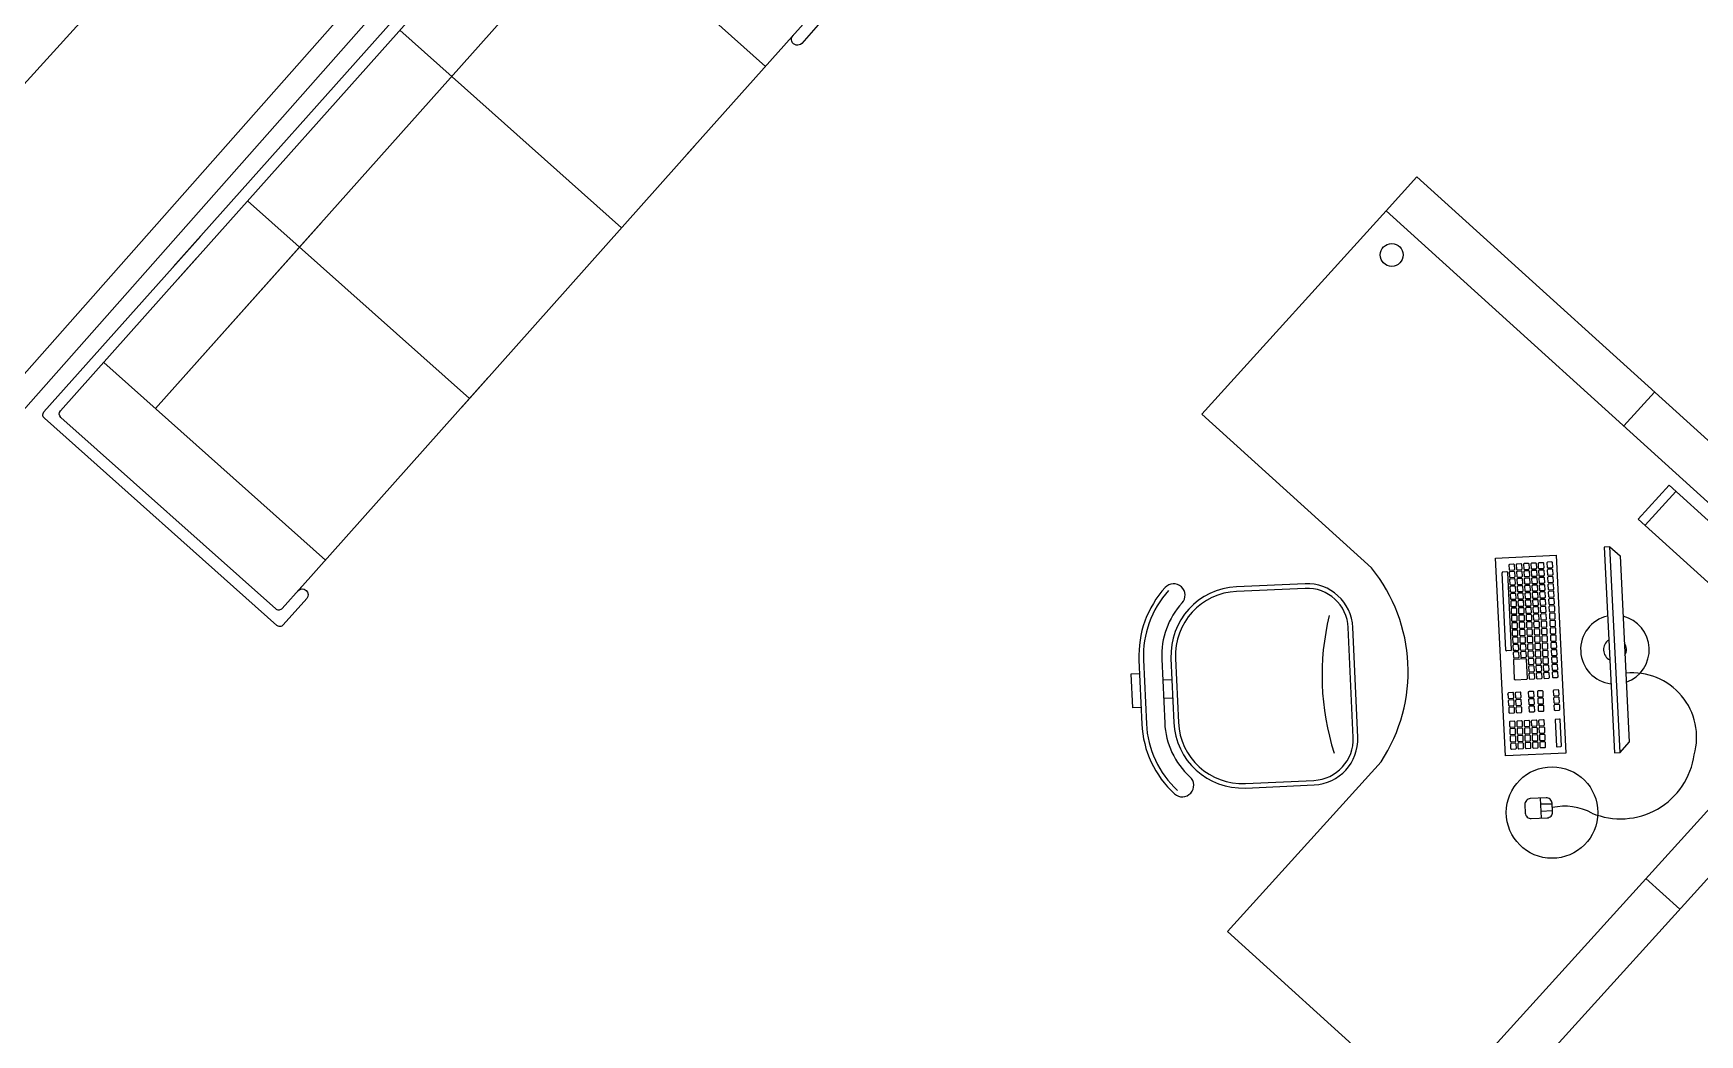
# Model space of a CAD drawing. Header units: millimetres. Extents: x 0 to 86.4, y -30.6 to 19.1.
# Drawn here: x 69.989 to 73.63, y -21.119 to -18.931 of the extents above; entities that cross this region are included whole.
import ezdxf

# ---------------------------------------------------------------- set-up
doc = ezdxf.new("R2010")
doc.units = ezdxf.units.MM
for name, color, linetype in [('AR-DIV', 2, 'Continuous'), ('AR-MOB', 2, 'Continuous'), ('ar-mobiliário', 2, 'Continuous'), ('ar-mobiliário 2012', 2, 'Continuous')]:
    doc.layers.add(name, color=color, linetype=linetype)

# ---------------------------------------------------------------- blocks, each defined once
blk = doc.blocks.new('2 ESTACOES VERTOCAL')
at = {"color": 1}
for p, q in [((9.6849, 14.59), (10.2849, 14.5901)), ((9.685, 14.09), (9.6849, 14.59)), ((9.2018, 14.3242), (9.1024, 14.2256)), ((9.2511, 14.2745), (9.1517, 14.1759)), ((9.5547, 14.1673), (9.4491, 14.2738)), ((9.2109, 14.2488), (9.1968, 14.263)), ((9.1825, 14.2206), (9.1684, 14.2348)), ((9.3838, 13.871), (9.5542, 14.04)), ((9.1509, 13.978), (9.2565, 13.8715)), ((9.385, 13.79), (8.885, 13.7899)), ((8.885, 12.4899), (8.885, 13.7899)), ((10.1555, 13.7096), (10.2555, 13.7096))]:
    blk.add_line(p, q, dxfattribs=at)
at = {"color": 2, "linetype": 'Continuous'}
for p, q in [((10.285, 13.1901), (10.2849, 14.5901)), ((10.2849, 14.5901), (10.3849, 14.5901)), ((10.385, 13.1899), (10.3849, 14.5901)), ((10.3849, 13.89), (10.2849, 13.89)), ((10.285, 13.1901), (8.885, 13.1899)), ((9.585, 13.0899), (9.585, 13.19)), ((10.285, 13.0899), (8.885, 13.0899))]:
    blk.add_line(p, q, dxfattribs=at)
at = {"color": 2}
for p, q in [((9.1947, 14.3313), (9.0953, 14.2327)), ((9.1083, 14.2712), (9.1612, 14.3237)), ((9.1612, 14.3237), (9.174, 14.3108)), ((9.2299, 14.2958), (9.1305, 14.1972)), ((9.244, 14.2816), (9.1446, 14.183)), ((9.5618, 14.1743), (9.4562, 14.2808)), ((9.1211, 14.2583), (9.1083, 14.2712)), ((9.3908, 13.8639), (9.5612, 14.0329)), ((9.1438, 13.9709), (9.2494, 13.8644)), ((10.069, 13.735), (10.069, 13.705)), ((10.069, 13.705), (9.7808, 13.4168)), ((9.5598, 13.4791), (9.5288, 13.448)), ((9.5572, 13.4406), (9.5393, 13.4585)), ((9.5681, 13.4515), (9.5502, 13.4694)), ((9.5502, 13.4694), (9.5681, 13.4515)), ((9.7508, 13.4168), (9.7808, 13.4168))]:
    blk.add_line(p, q, dxfattribs=at)
at = {"color": 252}
for p, q in [((9.7489, 13.7518), (9.8685, 13.8714)), ((9.7576, 13.743), (9.8773, 13.8626)), ((9.8773, 13.8649), (9.8708, 13.8714)), ((9.8852, 13.857), (9.8821, 13.8601)), ((9.7554, 13.743), (9.7489, 13.7495)), ((9.7633, 13.7351), (9.7602, 13.7382)), ((9.7437, 13.7249), (9.7146, 13.6958)), ((9.7146, 13.6935), (9.7327, 13.6755)), ((9.7349, 13.6755), (9.764, 13.7046)), ((9.764, 13.7069), (9.746, 13.7249)), ((9.6786, 13.6815), (9.6816, 13.6845)), ((9.6873, 13.6727), (9.6904, 13.6757)), ((9.7079, 13.5694), (9.6678, 13.5293)), ((9.6759, 13.5212), (9.716, 13.5613)), ((9.716, 13.5636), (9.7101, 13.5694)), ((9.6678, 13.5271), (9.6736, 13.5212))]:
    blk.add_line(p, q, dxfattribs=at)
at = {"color": 2}
blk.add_lwpolyline([(9.5769, 13.5972), (9.883, 13.9033), (9.9767, 13.8096), (9.6706, 13.5035)], close=True, dxfattribs=at)
at = {"color": 252}
for points in [[(9.8996, 13.8653), (9.8934, 13.8714, 0.414214), (9.8908, 13.8714), (9.8847, 13.8653, 0.414214), (9.8847, 13.8626), (9.8908, 13.8565, 0.414214), (9.8934, 13.8565), (9.8996, 13.8626, 0.414214)], [(9.8656, 13.8313), (9.8595, 13.8375, 0.414214), (9.8568, 13.8375), (9.8507, 13.8313, 0.414214), (9.8507, 13.8287), (9.8568, 13.8226, 0.414214), (9.8595, 13.8226), (9.8656, 13.8287, 0.414214)], [(9.8769, 13.8427), (9.8708, 13.8488, 0.414214), (9.8681, 13.8488), (9.862, 13.8427, 0.414214), (9.862, 13.84), (9.8681, 13.8339, 0.414214), (9.8708, 13.8339), (9.8769, 13.84, 0.414214)], [(9.8882, 13.854), (9.8821, 13.8601, 0.414214), (9.8795, 13.8601), (9.8733, 13.854, 0.414214), (9.8733, 13.8513), (9.8795, 13.8452, 0.414214), (9.8821, 13.8452), (9.8882, 13.8513, 0.414214)], [(9.8882, 13.8313), (9.8821, 13.8375, 0.414214), (9.8795, 13.8375), (9.8733, 13.8313, 0.414214), (9.8733, 13.8287), (9.8795, 13.8226, 0.414214), (9.8821, 13.8226), (9.8882, 13.8287, 0.414214)], [(9.8996, 13.8427), (9.8934, 13.8488, 0.414214), (9.8908, 13.8488), (9.8847, 13.8427, 0.414214), (9.8847, 13.84), (9.8908, 13.8339, 0.414214), (9.8934, 13.8339), (9.8996, 13.84, 0.414214)], [(9.9109, 13.854), (9.9048, 13.8601, 0.414214), (9.9021, 13.8601), (9.896, 13.854, 0.414214), (9.896, 13.8513), (9.9021, 13.8452, 0.414214), (9.9048, 13.8452), (9.9109, 13.8513, 0.414214)], [(9.9109, 13.8313), (9.9048, 13.8375, 0.414214), (9.9021, 13.8375), (9.896, 13.8313, 0.414214), (9.896, 13.8287), (9.9021, 13.8226, 0.414214), (9.9048, 13.8226), (9.9109, 13.8287, 0.414214)], [(9.9222, 13.8427), (9.9161, 13.8488, 0.414214), (9.9134, 13.8488), (9.9073, 13.8427, 0.414214), (9.9073, 13.84), (9.9134, 13.8339, 0.414214), (9.9161, 13.8339), (9.9222, 13.84, 0.414214)], [(9.9335, 13.8313), (9.9274, 13.8375, 0.414214), (9.9247, 13.8375), (9.9186, 13.8313, 0.414214), (9.9186, 13.8287), (9.9247, 13.8226, 0.414214), (9.9274, 13.8226), (9.9335, 13.8287, 0.414214)], [(9.8317, 13.7974), (9.8256, 13.8035, 0.414214), (9.8229, 13.8035), (9.8168, 13.7974, 0.414214), (9.8168, 13.7947), (9.8229, 13.7886, 0.414214), (9.8256, 13.7886), (9.8317, 13.7947, 0.414214)], [(9.843, 13.8087), (9.8369, 13.8148, 0.414214), (9.8342, 13.8148), (9.8281, 13.8087, 0.414214), (9.8281, 13.806), (9.8342, 13.7999, 0.414214), (9.8369, 13.7999), (9.843, 13.806, 0.414214)], [(9.8543, 13.82), (9.8482, 13.8261, 0.414214), (9.8455, 13.8261), (9.8394, 13.82, 0.414214), (9.8394, 13.8174), (9.8455, 13.8112, 0.414214), (9.8482, 13.8112), (9.8543, 13.8174, 0.414214)], [(9.8543, 13.7974), (9.8482, 13.8035, 0.414214), (9.8455, 13.8035), (9.8394, 13.7974, 0.414214), (9.8394, 13.7947), (9.8455, 13.7886, 0.414214), (9.8482, 13.7886), (9.8543, 13.7947, 0.414214)], [(9.8656, 13.8087), (9.8595, 13.8148, 0.414214), (9.8568, 13.8148), (9.8507, 13.8087, 0.414214), (9.8507, 13.806), (9.8568, 13.7999, 0.414214), (9.8595, 13.7999), (9.8656, 13.806, 0.414214)], [(9.8769, 13.82), (9.8708, 13.8261, 0.414214), (9.8681, 13.8261), (9.862, 13.82, 0.414214), (9.862, 13.8174), (9.8681, 13.8112, 0.414214), (9.8708, 13.8112), (9.8769, 13.8174, 0.414214)], [(9.8769, 13.7974), (9.8708, 13.8035, 0.414214), (9.8681, 13.8035), (9.862, 13.7974, 0.414214), (9.862, 13.7947), (9.8681, 13.7886, 0.414214), (9.8708, 13.7886), (9.8769, 13.7947, 0.414214)], [(9.8882, 13.8087), (9.8821, 13.8148, 0.414214), (9.8795, 13.8148), (9.8733, 13.8087, 0.414214), (9.8733, 13.806), (9.8795, 13.7999, 0.414214), (9.8821, 13.7999), (9.8882, 13.806, 0.414214)], [(9.8996, 13.82), (9.8934, 13.8261, 0.414214), (9.8908, 13.8261), (9.8847, 13.82, 0.414214), (9.8847, 13.8174), (9.8908, 13.8112, 0.414214), (9.8934, 13.8112), (9.8996, 13.8174, 0.414214)], [(9.8996, 13.7974), (9.8934, 13.8035, 0.414214), (9.8908, 13.8035), (9.8847, 13.7974, 0.414214), (9.8847, 13.7947), (9.8908, 13.7886, 0.414214), (9.8934, 13.7886), (9.8996, 13.7947, 0.414214)], [(9.9109, 13.8087), (9.9048, 13.8148, 0.414214), (9.9021, 13.8148), (9.896, 13.8087, 0.414214), (9.896, 13.806), (9.9021, 13.7999, 0.414214), (9.9048, 13.7999), (9.9109, 13.806, 0.414214)], [(9.9222, 13.82), (9.9161, 13.8261, 0.414214), (9.9134, 13.8261), (9.9073, 13.82, 0.414214), (9.9073, 13.8174), (9.9134, 13.8112, 0.414214), (9.9161, 13.8112), (9.9222, 13.8174, 0.414214)], [(9.9222, 13.7974), (9.9161, 13.8035, 0.414214), (9.9134, 13.8035), (9.9073, 13.7974, 0.414214), (9.9073, 13.7947), (9.9134, 13.7886, 0.414214), (9.9161, 13.7886), (9.9222, 13.7947, 0.414214)], [(9.9335, 13.8087), (9.9274, 13.8148, 0.414214), (9.9247, 13.8148), (9.9186, 13.8087, 0.414214), (9.9186, 13.806), (9.9247, 13.7999, 0.414214), (9.9274, 13.7999), (9.9335, 13.806, 0.414214)], [(9.9448, 13.82), (9.9387, 13.8261, 0.414214), (9.936, 13.8261), (9.9299, 13.82, 0.414214), (9.9299, 13.8174), (9.936, 13.8112, 0.414214), (9.9387, 13.8112), (9.9448, 13.8174, 0.414214)], [(9.9476, 13.7957), (9.9414, 13.8018, 0.414214), (9.9388, 13.8018), (9.9326, 13.7957, 0.414214), (9.9326, 13.793), (9.9388, 13.7869, 0.414214), (9.9414, 13.7869), (9.9476, 13.793, 0.414214)], [(9.9589, 13.807), (9.9528, 13.8131, 0.414214), (9.9501, 13.8131), (9.944, 13.807, 0.414214), (9.944, 13.8043), (9.9501, 13.7982, 0.414214), (9.9528, 13.7982), (9.9589, 13.8044, 0.414214)], [(9.7977, 13.7635), (9.7916, 13.7696, 0.414214), (9.7889, 13.7696), (9.7828, 13.7635, 0.414214), (9.7828, 13.7608), (9.7889, 13.7547, 0.414214), (9.7916, 13.7547), (9.7977, 13.7608, 0.414214)], [(9.809, 13.7748), (9.8029, 13.7809, 0.414214), (9.8003, 13.7809), (9.7941, 13.7748, 0.414214), (9.7941, 13.7721), (9.8003, 13.766, 0.414214), (9.8029, 13.766), (9.809, 13.7721, 0.414214)], [(9.8204, 13.7861), (9.8143, 13.7922, 0.414214), (9.8116, 13.7922), (9.8055, 13.7861, 0.414214), (9.8055, 13.7834), (9.8116, 13.7773, 0.414214), (9.8142, 13.7773), (9.8204, 13.7834, 0.414214)], [(9.8204, 13.7635), (9.8143, 13.7696, 0.414214), (9.8116, 13.7696), (9.8055, 13.7635, 0.414214), (9.8055, 13.7608), (9.8116, 13.7547, 0.414214), (9.8142, 13.7547), (9.8204, 13.7608, 0.414214)], [(9.8317, 13.7748), (9.8256, 13.7809, 0.414214), (9.8229, 13.7809), (9.8168, 13.7748, 0.414214), (9.8168, 13.7721), (9.8229, 13.766, 0.414214), (9.8256, 13.766), (9.8317, 13.7721, 0.414214)], [(9.843, 13.7861), (9.8369, 13.7922, 0.414214), (9.8342, 13.7922), (9.8281, 13.7861, 0.414214), (9.8281, 13.7834), (9.8342, 13.7773, 0.414214), (9.8369, 13.7773), (9.843, 13.7834, 0.414214)], [(9.843, 13.7635), (9.8369, 13.7696, 0.414214), (9.8342, 13.7696), (9.8281, 13.7635, 0.414214), (9.8281, 13.7608), (9.8342, 13.7547, 0.414214), (9.8369, 13.7547), (9.843, 13.7608, 0.414214)], [(9.8543, 13.7748), (9.8482, 13.7809, 0.414214), (9.8455, 13.7809), (9.8394, 13.7748, 0.414214), (9.8394, 13.7721), (9.8455, 13.766, 0.414214), (9.8482, 13.766), (9.8543, 13.7721, 0.414214)], [(9.8656, 13.7861), (9.8595, 13.7922, 0.414214), (9.8568, 13.7922), (9.8507, 13.7861, 0.414214), (9.8507, 13.7834), (9.8568, 13.7773, 0.414214), (9.8595, 13.7773), (9.8656, 13.7834, 0.414214)], [(9.8656, 13.7635), (9.8595, 13.7696, 0.414214), (9.8568, 13.7696), (9.8507, 13.7635, 0.414214), (9.8507, 13.7608), (9.8568, 13.7547, 0.414214), (9.8595, 13.7547), (9.8656, 13.7608, 0.414214)], [(9.8769, 13.7748), (9.8708, 13.7809, 0.414214), (9.8681, 13.7809), (9.862, 13.7748, 0.414214), (9.862, 13.7721), (9.8681, 13.766, 0.414214), (9.8708, 13.766), (9.8769, 13.7721, 0.414214)], [(9.8882, 13.7861), (9.8821, 13.7922, 0.414214), (9.8795, 13.7922), (9.8733, 13.7861, 0.414214), (9.8733, 13.7834), (9.8795, 13.7773, 0.414214), (9.8821, 13.7773), (9.8882, 13.7834, 0.414214)], [(9.8882, 13.7635), (9.8821, 13.7696, 0.414214), (9.8795, 13.7696), (9.8733, 13.7635, 0.414214), (9.8733, 13.7608), (9.8795, 13.7547, 0.414214), (9.8821, 13.7547), (9.8882, 13.7608, 0.414214)], [(9.8996, 13.7748), (9.8934, 13.7809, 0.414214), (9.8908, 13.7809), (9.8847, 13.7748, 0.414214), (9.8847, 13.7721), (9.8908, 13.766, 0.414214), (9.8934, 13.766), (9.8996, 13.7721, 0.414214)], [(9.9109, 13.7861), (9.9048, 13.7922, 0.414214), (9.9021, 13.7922), (9.896, 13.7861, 0.414214), (9.896, 13.7834), (9.9021, 13.7773, 0.414214), (9.9048, 13.7773), (9.9109, 13.7834, 0.414214)], [(9.9136, 13.7618), (9.9075, 13.7679, 0.414214), (9.9048, 13.7679), (9.8987, 13.7618, 0.414214), (9.8987, 13.7591), (9.9048, 13.753, 0.414214), (9.9075, 13.753), (9.9136, 13.7591, 0.414214)], [(9.9249, 13.7731), (9.9188, 13.7792, 0.414214), (9.9161, 13.7792), (9.91, 13.7731, 0.414214), (9.91, 13.7704), (9.9161, 13.7643, 0.414214), (9.9188, 13.7643), (9.9249, 13.7704, 0.414214)], [(9.9362, 13.7844), (9.9301, 13.7905, 0.414214), (9.9274, 13.7905), (9.9213, 13.7844, 0.414214), (9.9213, 13.7817), (9.9274, 13.7756, 0.414214), (9.9301, 13.7756), (9.9362, 13.7817, 0.414214)], [(9.7638, 13.7295), (9.7577, 13.7356, 0.414214), (9.755, 13.7356), (9.7489, 13.7295, 0.414214), (9.7489, 13.7268), (9.755, 13.7207, 0.414214), (9.7577, 13.7207), (9.7638, 13.7268, 0.414214)], [(9.7751, 13.7408), (9.769, 13.747, 0.414214), (9.7663, 13.747), (9.7602, 13.7408, 0.414214), (9.7602, 13.7382), (9.7663, 13.732, 0.414214), (9.769, 13.732), (9.7751, 13.7382, 0.414214)], [(9.7864, 13.7522), (9.7803, 13.7583, 0.414214), (9.7776, 13.7583), (9.7715, 13.7521, 0.414214), (9.7715, 13.7495), (9.7776, 13.7434, 0.414214), (9.7803, 13.7434), (9.7864, 13.7495, 0.414214)], [(9.7864, 13.7295), (9.7803, 13.7356, 0.414214), (9.7776, 13.7356), (9.7715, 13.7295, 0.414214), (9.7715, 13.7268), (9.7776, 13.7207, 0.414214), (9.7803, 13.7207), (9.7864, 13.7268, 0.414214)], [(9.7977, 13.7408), (9.7916, 13.747, 0.414214), (9.7889, 13.747), (9.7828, 13.7408, 0.414214), (9.7828, 13.7382), (9.7889, 13.732, 0.414214), (9.7916, 13.732), (9.7977, 13.7382, 0.414214)], [(9.809, 13.7522), (9.8029, 13.7583, 0.414214), (9.8003, 13.7583), (9.7941, 13.7521, 0.414214), (9.7941, 13.7495), (9.8003, 13.7434, 0.414214), (9.8029, 13.7434), (9.809, 13.7495, 0.414214)], [(9.809, 13.7295), (9.8029, 13.7356, 0.414214), (9.8003, 13.7356), (9.7941, 13.7295, 0.414214), (9.7941, 13.7268), (9.8003, 13.7207, 0.414214), (9.8029, 13.7207), (9.809, 13.7268, 0.414214)], [(9.8204, 13.7408), (9.8143, 13.747, 0.414214), (9.8116, 13.747), (9.8055, 13.7408, 0.414214), (9.8055, 13.7382), (9.8116, 13.732, 0.414214), (9.8142, 13.732), (9.8204, 13.7382, 0.414214)], [(9.8317, 13.7522), (9.8256, 13.7583, 0.414214), (9.8229, 13.7583), (9.8168, 13.7521, 0.414214), (9.8168, 13.7495), (9.8229, 13.7434, 0.414214), (9.8256, 13.7434), (9.8317, 13.7495, 0.414214)], [(9.8317, 13.7295), (9.8256, 13.7356, 0.414214), (9.8229, 13.7356), (9.8168, 13.7295, 0.414214), (9.8168, 13.7268), (9.8229, 13.7207, 0.414214), (9.8256, 13.7207), (9.8317, 13.7268, 0.414214)], [(9.843, 13.7408), (9.8369, 13.747, 0.414214), (9.8342, 13.747), (9.8281, 13.7408, 0.414214), (9.8281, 13.7382), (9.8342, 13.732, 0.414214), (9.8369, 13.732), (9.843, 13.7382, 0.414214)], [(9.8543, 13.7522), (9.8482, 13.7583, 0.414214), (9.8455, 13.7583), (9.8394, 13.7521, 0.414214), (9.8394, 13.7495), (9.8455, 13.7434, 0.414214), (9.8482, 13.7434), (9.8543, 13.7495, 0.414214)], [(9.8543, 13.7295), (9.8482, 13.7356, 0.414214), (9.8455, 13.7356), (9.8394, 13.7295, 0.414214), (9.8394, 13.7268), (9.8455, 13.7207, 0.414214), (9.8482, 13.7207), (9.8543, 13.7268, 0.414214)], [(9.8656, 13.7408), (9.8595, 13.747, 0.414214), (9.8568, 13.747), (9.8507, 13.7408, 0.414214), (9.8507, 13.7382), (9.8568, 13.732, 0.414214), (9.8595, 13.732), (9.8656, 13.7382, 0.414214)], [(9.8769, 13.7522), (9.8708, 13.7583, 0.414214), (9.8681, 13.7583), (9.862, 13.7521, 0.414214), (9.862, 13.7495), (9.8681, 13.7434, 0.414214), (9.8708, 13.7434), (9.8769, 13.7495, 0.414214)], [(9.8797, 13.7278), (9.8736, 13.7339, 0.414214), (9.8709, 13.7339), (9.8648, 13.7278, 0.414214), (9.8648, 13.7252), (9.8709, 13.719, 0.414214), (9.8736, 13.719), (9.8797, 13.7252, 0.414214)], [(9.891, 13.7391), (9.8849, 13.7453, 0.414214), (9.8822, 13.7453), (9.8761, 13.7391, 0.414214), (9.8761, 13.7365), (9.8822, 13.7304, 0.414214), (9.8849, 13.7304), (9.891, 13.7365, 0.414214)], [(9.9023, 13.7505), (9.8962, 13.7566, 0.414214), (9.8935, 13.7566), (9.8874, 13.7505, 0.414214), (9.8874, 13.7478), (9.8935, 13.7417, 0.414214), (9.8962, 13.7417), (9.9023, 13.7478, 0.414214)], [(9.7638, 13.6843), (9.7577, 13.6904, 0.414214), (9.755, 13.6904), (9.7489, 13.6843, 0.414214), (9.7489, 13.6816), (9.755, 13.6755, 0.414214), (9.7577, 13.6755), (9.7638, 13.6816, 0.414214)], [(9.7751, 13.7182), (9.769, 13.7243, 0.414214), (9.7663, 13.7243), (9.7602, 13.7182, 0.414214), (9.7602, 13.7155), (9.7663, 13.7094, 0.414214), (9.769, 13.7094), (9.7751, 13.7155, 0.414214)], [(9.7751, 13.6956), (9.769, 13.7017, 0.414214), (9.7663, 13.7017), (9.7602, 13.6956, 0.414214), (9.7602, 13.6929), (9.7663, 13.6868, 0.414214), (9.769, 13.6868), (9.7751, 13.6929, 0.414214)], [(9.7864, 13.7069), (9.7803, 13.713, 0.414214), (9.7776, 13.713), (9.7715, 13.7069, 0.414214), (9.7715, 13.7042), (9.7776, 13.6981, 0.414214), (9.7803, 13.6981), (9.7864, 13.7042, 0.414214)], [(9.7864, 13.6843), (9.7803, 13.6904, 0.414214), (9.7776, 13.6904), (9.7715, 13.6843, 0.414214), (9.7715, 13.6816), (9.7776, 13.6755, 0.414214), (9.7803, 13.6755), (9.7864, 13.6816, 0.414214)], [(9.7977, 13.7182), (9.7916, 13.7243, 0.414214), (9.7889, 13.7243), (9.7828, 13.7182, 0.414214), (9.7828, 13.7155), (9.7889, 13.7094, 0.414214), (9.7916, 13.7094), (9.7977, 13.7155, 0.414214)], [(9.7977, 13.6956), (9.7916, 13.7017, 0.414214), (9.7889, 13.7017), (9.7828, 13.6956, 0.414214), (9.7828, 13.6929), (9.7889, 13.6868, 0.414214), (9.7916, 13.6868), (9.7977, 13.6929, 0.414214)], [(9.809, 13.7069), (9.8029, 13.713, 0.414214), (9.8003, 13.713), (9.7941, 13.7069, 0.414214), (9.7941, 13.7042), (9.8003, 13.6981, 0.414214), (9.8029, 13.6981), (9.809, 13.7042, 0.414214)], [(9.809, 13.6843), (9.8029, 13.6904, 0.414214), (9.8003, 13.6904), (9.7941, 13.6843, 0.414214), (9.7941, 13.6816), (9.8003, 13.6755, 0.414214), (9.8029, 13.6755), (9.809, 13.6816, 0.414214)], [(9.8204, 13.7182), (9.8143, 13.7243, 0.414214), (9.8116, 13.7243), (9.8055, 13.7182, 0.414214), (9.8055, 13.7155), (9.8116, 13.7094, 0.414214), (9.8142, 13.7094), (9.8204, 13.7155, 0.414214)], [(9.8204, 13.6956), (9.8143, 13.7017, 0.414214), (9.8116, 13.7017), (9.8055, 13.6956, 0.414214), (9.8055, 13.6929), (9.8116, 13.6868, 0.414214), (9.8142, 13.6868), (9.8204, 13.6929, 0.414214)], [(9.8317, 13.7069), (9.8256, 13.713, 0.414214), (9.8229, 13.713), (9.8168, 13.7069, 0.414214), (9.8168, 13.7042), (9.8229, 13.6981, 0.414214), (9.8256, 13.6981), (9.8317, 13.7042, 0.414214)], [(9.843, 13.7182), (9.8369, 13.7243, 0.414214), (9.8342, 13.7243), (9.8281, 13.7182, 0.414214), (9.8281, 13.7155), (9.8342, 13.7094, 0.414214), (9.8369, 13.7094), (9.843, 13.7155, 0.414214)], [(9.8457, 13.6939), (9.8396, 13.7, 0.414214), (9.8369, 13.7), (9.8308, 13.6939, 0.414214), (9.8308, 13.6912), (9.8369, 13.6851, 0.414214), (9.8396, 13.6851), (9.8457, 13.6912, 0.414214)], [(9.857, 13.7052), (9.8509, 13.7113, 0.414214), (9.8483, 13.7113), (9.8421, 13.7052, 0.414214), (9.8421, 13.7025), (9.8483, 13.6964, 0.414214), (9.8509, 13.6964), (9.857, 13.7025, 0.414214)], [(9.8684, 13.7165), (9.8622, 13.7226, 0.414214), (9.8596, 13.7226), (9.8535, 13.7165, 0.414214), (9.8535, 13.7138), (9.8596, 13.7077, 0.414214), (9.8622, 13.7077), (9.8684, 13.7138, 0.414214)], [(9.6678, 13.6558), (9.6617, 13.6619, 0.414214), (9.659, 13.6619), (9.6529, 13.6558, 0.414214), (9.6529, 13.6531), (9.659, 13.647, 0.414214), (9.6617, 13.647), (9.6678, 13.6531, 0.414214)], [(9.6791, 13.6671), (9.673, 13.6732, 0.414214), (9.6703, 13.6732), (9.6642, 13.6671, 0.414214), (9.6642, 13.6644), (9.6703, 13.6583, 0.414214), (9.673, 13.6583), (9.6791, 13.6644, 0.414214)], [(9.6904, 13.6784), (9.6843, 13.6845, 0.414214), (9.6816, 13.6845), (9.6755, 13.6784, 0.414214), (9.6755, 13.6757), (9.6816, 13.6696, 0.414214), (9.6843, 13.6696), (9.6904, 13.6757, 0.414214)], [(9.6904, 13.6558), (9.6843, 13.6619, 0.414214), (9.6816, 13.6619), (9.6755, 13.6558, 0.414214), (9.6755, 13.6531), (9.6816, 13.647, 0.414214), (9.6843, 13.647), (9.6904, 13.6531, 0.414214)], [(9.7017, 13.6671), (9.6956, 13.6732, 0.414214), (9.6929, 13.6732), (9.6868, 13.6671, 0.414214), (9.6868, 13.6644), (9.6929, 13.6583, 0.414214), (9.6956, 13.6583), (9.7017, 13.6644, 0.414214)], [(9.7219, 13.6473), (9.7158, 13.6534, 0.414214), (9.7131, 13.6534), (9.707, 13.6473, 0.414214), (9.707, 13.6446), (9.7131, 13.6385, 0.414214), (9.7158, 13.6385), (9.7219, 13.6446, 0.414214)], [(9.7525, 13.673), (9.7464, 13.6791, 0.414214), (9.7437, 13.6791), (9.7376, 13.673, 0.414214), (9.7376, 13.6703), (9.7437, 13.6642, 0.414214), (9.7464, 13.6642), (9.7525, 13.6703, 0.414214)], [(9.7638, 13.6616), (9.7577, 13.6678, 0.414214), (9.755, 13.6678), (9.7489, 13.6616, 0.414214), (9.7489, 13.659), (9.755, 13.6529, 0.414214), (9.7577, 13.6529), (9.7638, 13.659, 0.414214)], [(9.7751, 13.673), (9.769, 13.6791, 0.414214), (9.7663, 13.6791), (9.7602, 13.673, 0.414214), (9.7602, 13.6703), (9.7663, 13.6642, 0.414214), (9.769, 13.6642), (9.7751, 13.6703, 0.414214)], [(9.7751, 13.6503), (9.769, 13.6564, 0.414214), (9.7663, 13.6564), (9.7602, 13.6503, 0.414214), (9.7602, 13.6476), (9.7663, 13.6415, 0.414214), (9.769, 13.6415), (9.7751, 13.6477, 0.414214)], [(9.7864, 13.6616), (9.7803, 13.6678, 0.414214), (9.7776, 13.6678), (9.7715, 13.6616, 0.414214), (9.7715, 13.659), (9.7776, 13.6529, 0.414214), (9.7803, 13.6529), (9.7864, 13.659, 0.414214)], [(9.7977, 13.673), (9.7916, 13.6791, 0.414214), (9.7889, 13.6791), (9.7828, 13.673, 0.414214), (9.7828, 13.6703), (9.7889, 13.6642, 0.414214), (9.7916, 13.6642), (9.7977, 13.6703, 0.414214)], [(9.8005, 13.6486), (9.7944, 13.6547, 0.414214), (9.7917, 13.6547), (9.7856, 13.6486, 0.414214), (9.7856, 13.646), (9.7917, 13.6398, 0.414214), (9.7944, 13.6398), (9.8005, 13.646, 0.414214)], [(9.8118, 13.66), (9.8057, 13.6661, 0.414214), (9.803, 13.6661), (9.7969, 13.6599, 0.414214), (9.7969, 13.6573), (9.803, 13.6512, 0.414214), (9.8057, 13.6512), (9.8118, 13.6573, 0.414214)], [(9.8231, 13.6713), (9.817, 13.6774, 0.414214), (9.8143, 13.6774), (9.8082, 13.6713, 0.414214), (9.8082, 13.6686), (9.8143, 13.6625, 0.414214), (9.817, 13.6625), (9.8231, 13.6686, 0.414214)], [(9.8344, 13.6826), (9.8283, 13.6887, 0.414214), (9.8256, 13.6887), (9.8195, 13.6826, 0.414214), (9.8195, 13.6799), (9.8256, 13.6738, 0.414214), (9.8283, 13.6738), (9.8344, 13.6799, 0.414214)], [(9.6233, 13.6113), (9.6172, 13.6174, 0.414214), (9.6145, 13.6174), (9.6084, 13.6113, 0.414214), (9.6084, 13.6086), (9.6145, 13.6025, 0.414214), (9.6172, 13.6025), (9.6233, 13.6086, 0.414214)], [(9.6347, 13.6226), (9.6285, 13.6287, 0.414214), (9.6259, 13.6287), (9.6197, 13.6226, 0.414214), (9.6197, 13.6199), (9.6259, 13.6138, 0.414214), (9.6285, 13.6138), (9.6347, 13.6199, 0.414214)], [(9.646, 13.6339), (9.6399, 13.6401, 0.414214), (9.6372, 13.6401), (9.6311, 13.6339, 0.414214), (9.6311, 13.6313), (9.6372, 13.6251, 0.414214), (9.6399, 13.6251), (9.646, 13.6313, 0.414214)], [(9.646, 13.6113), (9.6399, 13.6174, 0.414214), (9.6372, 13.6174), (9.6311, 13.6113, 0.414214), (9.6311, 13.6086), (9.6372, 13.6025, 0.414214), (9.6399, 13.6025), (9.646, 13.6086, 0.414214)], [(9.6573, 13.6226), (9.6512, 13.6287, 0.414214), (9.6485, 13.6287), (9.6424, 13.6226, 0.414214), (9.6424, 13.6199), (9.6485, 13.6138, 0.414214), (9.6512, 13.6138), (9.6573, 13.6199, 0.414214)], [(9.6686, 13.6113), (9.6625, 13.6174, 0.414214), (9.6598, 13.6174), (9.6537, 13.6113, 0.414214), (9.6537, 13.6086), (9.6598, 13.6025, 0.414214), (9.6625, 13.6025), (9.6686, 13.6086, 0.414214)], [(9.6791, 13.6445), (9.673, 13.6506, 0.414214), (9.6703, 13.6506), (9.6642, 13.6445, 0.414214), (9.6642, 13.6418), (9.6703, 13.6357, 0.414214), (9.673, 13.6357), (9.6791, 13.6418, 0.414214)], [(9.6993, 13.6247), (9.6932, 13.6308, 0.414214), (9.6905, 13.6308), (9.6844, 13.6247, 0.414214), (9.6844, 13.622), (9.6905, 13.6159, 0.414214), (9.6932, 13.6159), (9.6993, 13.622, 0.414214)], [(9.7106, 13.636), (9.7045, 13.6421, 0.414214), (9.7018, 13.6421), (9.6957, 13.636, 0.414214), (9.6957, 13.6333), (9.7018, 13.6272, 0.414214), (9.7045, 13.6272), (9.7106, 13.6333, 0.414214)], [(9.7138, 13.6108), (9.7077, 13.6169, 0.414214), (9.705, 13.6169), (9.6989, 13.6108, 0.414214), (9.6989, 13.6081), (9.705, 13.602, 0.414214), (9.7077, 13.602), (9.7138, 13.6081, 0.414214)], [(9.7251, 13.6221), (9.719, 13.6282, 0.414214), (9.7163, 13.6282), (9.7102, 13.6221, 0.414214), (9.7102, 13.6194), (9.7163, 13.6133, 0.414214), (9.719, 13.6133), (9.7251, 13.6194, 0.414214)], [(9.7364, 13.6334), (9.7303, 13.6395, 0.414214), (9.7276, 13.6395), (9.7215, 13.6334, 0.414214), (9.7215, 13.6307), (9.7276, 13.6246, 0.414214), (9.7303, 13.6246), (9.7364, 13.6307, 0.414214)], [(9.7892, 13.6373), (9.783, 13.6434, 0.414214), (9.7804, 13.6434), (9.7743, 13.6373, 0.414214), (9.7743, 13.6346), (9.7804, 13.6285, 0.414214), (9.783, 13.6285), (9.7892, 13.6346, 0.414214)], [(9.612, 13.6), (9.6059, 13.6061, 0.414214), (9.6032, 13.6061), (9.5971, 13.6, 0.414214), (9.5971, 13.5973), (9.6032, 13.5912, 0.414214), (9.6059, 13.5912), (9.612, 13.5973, 0.414214)], [(9.6233, 13.5887), (9.6172, 13.5948, 0.414214), (9.6145, 13.5948), (9.6084, 13.5887, 0.414214), (9.6084, 13.586), (9.6145, 13.5799, 0.414214), (9.6172, 13.5799), (9.6233, 13.586, 0.414214)], [(9.6347, 13.6), (9.6285, 13.6061, 0.414214), (9.6259, 13.6061), (9.6197, 13.6, 0.414214), (9.6197, 13.5973), (9.6259, 13.5912, 0.414214), (9.6285, 13.5912), (9.6347, 13.5973, 0.414214)], [(9.6347, 13.5774), (9.6285, 13.5835, 0.414214), (9.6259, 13.5835), (9.6197, 13.5774, 0.414214), (9.6197, 13.5747), (9.6259, 13.5686, 0.414214), (9.6285, 13.5686), (9.6347, 13.5747, 0.414214)], [(9.646, 13.5887), (9.6399, 13.5948, 0.414214), (9.6372, 13.5948), (9.6311, 13.5887, 0.414214), (9.6311, 13.586), (9.6372, 13.5799, 0.414214), (9.6399, 13.5799), (9.646, 13.586, 0.414214)], [(9.6573, 13.6), (9.6512, 13.6061, 0.414214), (9.6485, 13.6061), (9.6424, 13.6, 0.414214), (9.6424, 13.5973), (9.6485, 13.5912, 0.414214), (9.6512, 13.5912), (9.6573, 13.5973, 0.414214)], [(9.6573, 13.5774), (9.6512, 13.5835, 0.414214), (9.6485, 13.5835), (9.6424, 13.5774, 0.414214), (9.6424, 13.5747), (9.6485, 13.5686, 0.414214), (9.6512, 13.5686), (9.6573, 13.5747, 0.414214)], [(9.6686, 13.5887), (9.6625, 13.5948, 0.414214), (9.6598, 13.5948), (9.6537, 13.5887, 0.414214), (9.6537, 13.586), (9.6598, 13.5799, 0.414214), (9.6625, 13.5799), (9.6686, 13.586, 0.414214)], [(9.6799, 13.6), (9.6738, 13.6061, 0.414214), (9.6711, 13.6061), (9.665, 13.6, 0.414214), (9.665, 13.5973), (9.6711, 13.5912, 0.414214), (9.6738, 13.5912), (9.6799, 13.5973, 0.414214)], [(9.6799, 13.5774), (9.6738, 13.5835, 0.414214), (9.6711, 13.5835), (9.665, 13.5774, 0.414214), (9.665, 13.5747), (9.6711, 13.5686, 0.414214), (9.6738, 13.5686), (9.6799, 13.5747, 0.414214)], [(9.6912, 13.5887), (9.6851, 13.5948, 0.414214), (9.6824, 13.5948), (9.6763, 13.5887, 0.414214), (9.6763, 13.586), (9.6824, 13.5799, 0.414214), (9.6851, 13.5799), (9.6912, 13.586, 0.414214)], [(9.7386, 13.5864), (9.7325, 13.5925, 0.414214), (9.7298, 13.5925), (9.7237, 13.5864, 0.414214), (9.7237, 13.5837), (9.7298, 13.5776, 0.414214), (9.7325, 13.5776), (9.7386, 13.5837, 0.414214)], [(9.7499, 13.5977), (9.7438, 13.6038, 0.414214), (9.7411, 13.6038), (9.735, 13.5977, 0.414214), (9.735, 13.595), (9.7411, 13.5889, 0.414214), (9.7438, 13.5889), (9.7499, 13.595, 0.414214)], [(9.7612, 13.609), (9.7551, 13.6151, 0.414214), (9.7524, 13.6151), (9.7463, 13.609, 0.414214), (9.7463, 13.6063), (9.7524, 13.6002, 0.414214), (9.7551, 13.6002), (9.7612, 13.6063, 0.414214)], [(9.646, 13.5661), (9.6399, 13.5722, 0.414214), (9.6372, 13.5722), (9.6311, 13.5661, 0.414214), (9.6311, 13.5634), (9.6372, 13.5573, 0.414214), (9.6399, 13.5573), (9.646, 13.5634, 0.414214)], [(9.6573, 13.5547), (9.6512, 13.5609, 0.414214), (9.6485, 13.5609), (9.6424, 13.5547, 0.414214), (9.6424, 13.5521), (9.6485, 13.546, 0.414214), (9.6512, 13.546), (9.6573, 13.5521, 0.414214)], [(9.6686, 13.5661), (9.6625, 13.5722, 0.414214), (9.6598, 13.5722), (9.6537, 13.5661, 0.414214), (9.6537, 13.5634), (9.6598, 13.5573, 0.414214), (9.6625, 13.5573), (9.6686, 13.5634, 0.414214)]]:
    blk.add_lwpolyline(points, format="xyb", close=True, dxfattribs=at)
at = {"color": 1}
for points in [[(10.0602, 13.7438), (9.742, 13.4256), (9.7508, 13.4168), (10.069, 13.735)], [(10.2555, 13.3196), (10.2555, 13.7296), (10.1555, 13.7296), (10.1555, 13.3196)]]:
    blk.add_lwpolyline(points, close=True, dxfattribs=at)
at = {"color": 2}
blk.add_lwpolyline([(9.5135, 13.481, 0.414214), (9.5135, 13.4633), (9.5379, 13.4389, 0.414214), (9.5555, 13.4389), (9.5689, 13.4523, 0.414214), (9.5689, 13.47), (9.5445, 13.4944, 0.414214), (9.5268, 13.4944)], format="xyb", close=True, dxfattribs=at)
at = {"color": 1, "linetype": 'Continuous'}
blk.add_circle((10.2216, 14.5165), 0.025, dxfattribs=at)
at = {"color": 1}
blk.add_circle((9.5538, 13.4387), 0.1, dxfattribs=at)
at = {"color": 2}
for centre, radius, start, end in [((9.3497, 14.1752), 0.22, 89.7713, 134.7713), ((9.3504, 14.3702), 0.025, 269.7713, 89.7713), ((9.3497, 14.1752), 0.17, 89.7713, 134.7713), ((9.3497, 14.1752), 0.15, 44.7713, 134.7713), ((9.2503, 14.0766), 0.22, 134.7713, 179.7713), ((9.2503, 14.0766), 0.17, 134.7713, 179.7713), ((9.2503, 14.0766), 0.15, 134.7713, 224.7713), ((9.4908, 14.1039), 0.1, 314.7713, 44.7713), ((9.0553, 14.0773), 0.025, 179.7713, 359.7713), ((9.3204, 13.9349), 0.1, 224.7713, 314.7713), ((9.7933, 13.4194), 0.1408, 296.4247, 47.8411), ((9.4914, 13.3446), 0.1233, 13.3701, 54.9545), ((9.7645, 13.4276), 0.1625, 199.57, 304.2723)]:
    blk.add_arc(centre, radius, start, end, dxfattribs=at)
at = {"color": 1}
for centre, radius, start, end in [((9.3497, 14.1752), 0.21, 89.7713, 134.7713), ((9.3497, 14.1752), 0.14, 44.7713, 134.7713), ((9.2503, 14.0766), 0.21, 134.7713, 179.7713), ((9.2503, 14.0766), 0.14, 134.7713, 224.7713), ((9.4908, 14.1039), 0.09, 314.7713, 44.7713), ((9.8097, 13.6021), 0.5534, 118.4624, 150.0204), ((9.33, 14.145), 0.3592, 278.8143, 351.2007), ((9.3204, 13.9349), 0.09, 224.7713, 314.7713), ((9.9099, 13.5759), 0.075, 54.5941, 215.4059), ((9.9099, 13.5759), 0.075, 241.4299, 28.5701), ((9.9099, 13.5759), 0.025, 75, 195), ((9.9099, 13.5759), 0.025, 283.0519, 346.9481)]:
    blk.add_arc(centre, radius, start, end, dxfattribs=at)
at = {"color": 252}
for centre, start, end in [((9.8697, 13.8703), 45, 135), ((9.8762, 13.8638), 315, 45), ((9.75, 13.7506), 135, 225), ((9.7565, 13.7441), 225, 315), ((9.7157, 13.6947), 135, 225), ((9.7449, 13.7238), 45, 135), ((9.7629, 13.7057), 315, 45), ((9.7338, 13.6766), 225, 315), ((9.709, 13.5683), 45, 135), ((9.7149, 13.5625), 315, 45), ((9.6689, 13.5282), 135, 225), ((9.6748, 13.5223), 225, 315)]:
    blk.add_arc(centre, 0.0016, start, end, dxfattribs=at)
blk = doc.blocks.new('ESTA')
at = {"layer": 'AR-MOB', "color": 2}
blk.add_line((51.7148, 2.4597), (51.7147, 1.8597), dxfattribs=at)
blk = doc.blocks.new('4 ESTAÇOES')
at = {"layer": 'AR-MOB', "rotation": 180}
blk.add_blockref('ESTA', (66.7148, 17.5098), dxfattribs=at)
blk = doc.blocks.new('A$C176618BB')
at = {"layer": 'ar-mobiliário', "color": 1}
for p, q in [((0.01, 0.7), (0.4563, 0.7)), ((0.427, 0.7), (1.366, 0.7)), ((1.2764, 0.7), (1.79, 0.7)), ((0, 0.69), (0, 0.01)), ((1.8, 0.69), (1.8, 0.01)), ((1.8, 0.69), (1.8, 0.01)), ((1.8, 0.69), (1.8, 0.01)), ((0.01, 0), (0.0873, 0)), ((1.7127, 0), (1.79, 0))]:
    blk.add_line(p, q, dxfattribs=at)
at = {"layer": 'ar-mobiliário', "color": 2}
for p, q in [((0.0254, 0.6646), (0.0254, 0.0354)), ((0.0354, 0.6746), (0.4506, 0.6746)), ((0.1775, 0.6746), (0.1775, 0.0254)), ((0.4427, 0.6746), (1.3777, 0.6746)), ((0.65, 0.6746), (0.65, 0.0254)), ((1.15, 0.6746), (1.15, 0.0254)), ((1.3174, 0.6746), (1.7646, 0.6746)), ((1.6225, 0.6746), (1.6225, 0.0254)), ((1.7746, 0.6646), (1.7746, 0.0354)), ((0.1775, 0.5226), (1.6225, 0.5226)), ((1.0753, 0.5226), (1.6225, 0.5226)), ((0.0354, 0.0254), (0.4377, 0.0254)), ((0.407, 0.0254), (1.1747, 0.0254)), ((1.089, 0.0254), (1.7071, 0.0254)), ((1.7, 0.0254), (1.7646, 0.0254))]:
    blk.add_line(p, q, dxfattribs=at)
at = {"layer": 'ar-mobiliário', "color": 1}
for centre, radius, start, end in [((0.01, 0.69), 0.01, 90, 180), ((1.79, 0.69), 0.01, 0, 90), ((0.01, 0.01), 0.01, 180, 270), ((0.0873, 0.0127), 0.0127, 270, 90), ((1.7127, 0.0127), 0.0127, 90, 270), ((1.79, 0.01), 0.01, 270, 0)]:
    blk.add_arc(centre, radius, start, end, dxfattribs=at)
at = {"layer": 'ar-mobiliário', "color": 2}
for centre, start, end in [((0.0354, 0.6646), 90, 180), ((1.7646, 0.6646), 0, 90), ((0.0354, 0.0354), 180, 270), ((1.7646, 0.0354), 270, 0)]:
    blk.add_arc(centre, 0.01, start, end, dxfattribs=at)

msp = doc.modelspace()

# ---------------------------------------------------------------- linework, layer by layer
at = {"layer": 'AR-DIV'}
msp.add_lwpolyline([(72.1514, -17.2073), (69.6792, -20.0026), (69.7166, -20.0378), (72.1884, -17.241)], dxfattribs=at)

# ---------------------------------------------------------------- block references
at = {"xscale": -0.9999999999999998, "rotation": 48.28530538253336}
msp.add_blockref('A$C176618BB', (71.7263, -18.8875), dxfattribs=at)
at = {"layer": 'ar-mobiliário 2012'}
for name, p, rotation in [('4 ESTAÇOES', (48.6109, -20.2733), 317.8191666666725), ('2 ESTACOES VERTOCAL', (76.8511, -36.7369), 47.81916666666403)]:
    msp.add_blockref(name, p, dxfattribs=dict(at, rotation=rotation))

doc.saveas('drawing.dxf')
